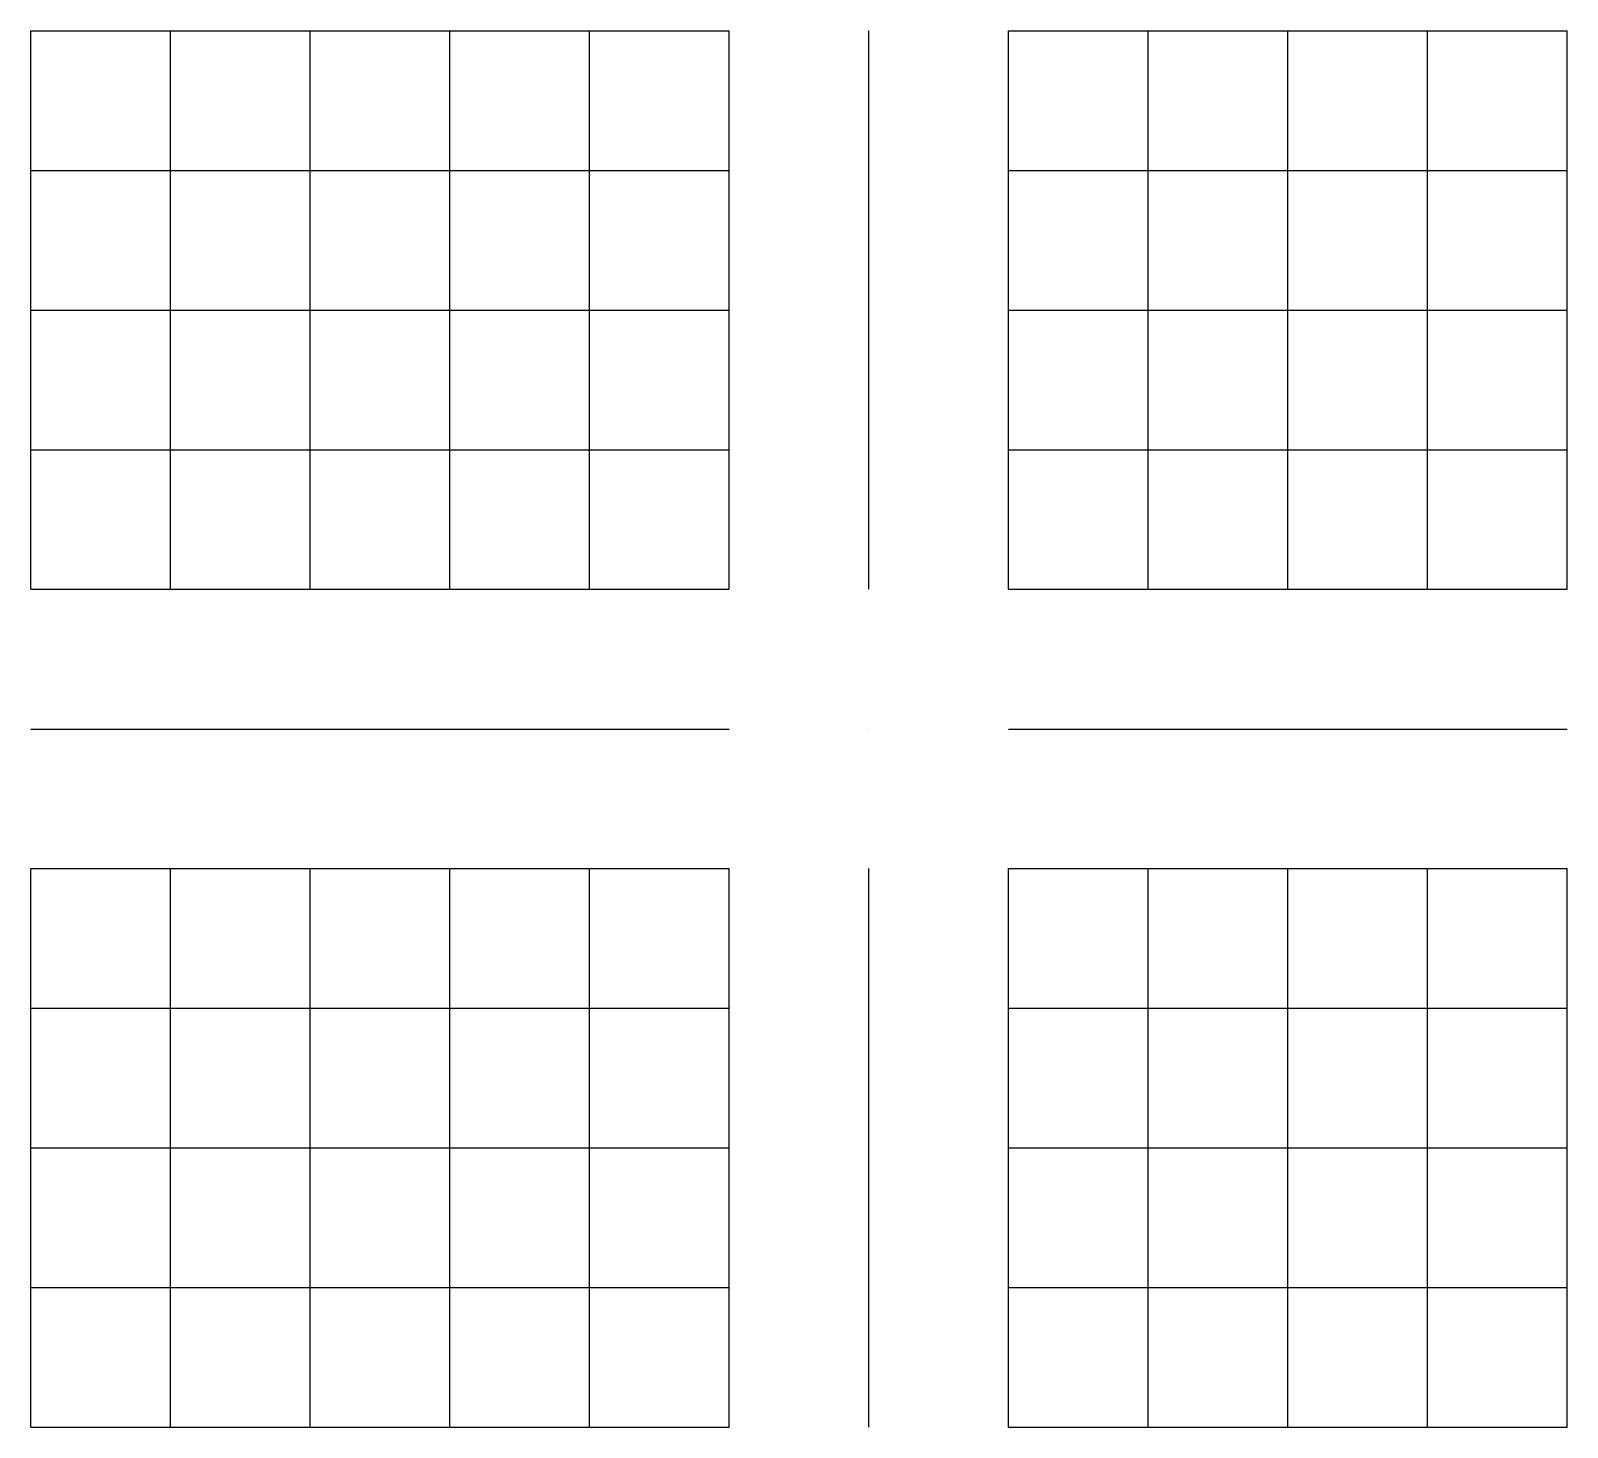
# Model space of a CAD drawing. Header units: millimetres. Extents: x 6 to 745025, y -1528 to 119936.
# Drawn here: x 183.4021 to 183.8678, y 109.5728 to 109.9961 of the extents above; entities that cross this region are included whole.
import ezdxf

# ---------------------------------------------------------------- set-up
doc = ezdxf.new("R2010")
doc.units = ezdxf.units.MM
doc.header["$MEASUREMENT"] = 0
doc.layers.get('0').update_dxf_attribs({"linetype": 'CONTINUOUS'})

msp = doc.modelspace()

# ---------------------------------------------------------------- linework, layer by layer
at = {"color": 0, "linetype": 'Continuous', "lineweight": 25, "true_color": 0x000005}
for p, q in [((183.65611, 109.99611), (183.65611, 109.99611)), ((183.65611, 109.99611), (183.65611, 109.99611)), ((183.65611, 109.99611), (183.65611, 109.99611)), ((183.65611, 109.99611), (183.65611, 109.99611)), ((183.65611, 109.99611), (183.65611, 109.99611)), ((183.65611, 109.99611), (183.65611, 109.99611)), ((183.65611, 109.99611), (183.65611, 109.99611)), ((183.65611, 109.95378), (183.65611, 109.95378)), ((183.65611, 109.95378), (183.65611, 109.95378)), ((183.65611, 109.95378), (183.65611, 109.95378)), ((183.65611, 109.95378), (183.65611, 109.95378)), ((183.65611, 109.95378), (183.65611, 109.95378)), ((183.65611, 109.95378), (183.65611, 109.95378)), ((183.65611, 109.95378), (183.65611, 109.95378)), ((183.65611, 109.91144), (183.65611, 109.91144)), ((183.65611, 109.91144), (183.65611, 109.91144)), ((183.65611, 109.91144), (183.65611, 109.91144)), ((183.65611, 109.91144), (183.65611, 109.91144)), ((183.65611, 109.91144), (183.65611, 109.91144)), ((183.65611, 109.91144), (183.65611, 109.91144)), ((183.65611, 109.91144), (183.65611, 109.91144)), ((183.65611, 109.86911), (183.65611, 109.86911)), ((183.65611, 109.86911), (183.65611, 109.86911)), ((183.65611, 109.86911), (183.65611, 109.86911)), ((183.65611, 109.86911), (183.65611, 109.86911)), ((183.65611, 109.86911), (183.65611, 109.86911)), ((183.65611, 109.86911), (183.65611, 109.86911)), ((183.65611, 109.86911), (183.65611, 109.86911)), ((183.65611, 109.82678), (183.65611, 109.82678)), ((183.65611, 109.82678), (183.65611, 109.82678)), ((183.65611, 109.82678), (183.65611, 109.82678)), ((183.65611, 109.82678), (183.65611, 109.82678)), ((183.65611, 109.82678), (183.65611, 109.82678)), ((183.65611, 109.82678), (183.65611, 109.82678)), ((183.65611, 109.82678), (183.65611, 109.82678)), ((183.65611, 109.82678), (183.65611, 109.82678)), ((183.40211, 109.78444), (183.40211, 109.78444)), ((183.40211, 109.78444), (183.40211, 109.78444)), ((183.40211, 109.78444), (183.40211, 109.78444)), ((183.40211, 109.78444), (183.40211, 109.78444)), ((183.40211, 109.78444), (183.40211, 109.78444)), ((183.40211, 109.78444), (183.40211, 109.78444)), ((183.40211, 109.78444), (183.40211, 109.78444)), ((183.40211, 109.78444), (183.40211, 109.78444)), ((183.44444, 109.78444), (183.44444, 109.78444)), ((183.44444, 109.78444), (183.44444, 109.78444)), ((183.44444, 109.78444), (183.44444, 109.78444)), ((183.44444, 109.78444), (183.44444, 109.78444)), ((183.44444, 109.78444), (183.44444, 109.78444)), ((183.44444, 109.78444), (183.44444, 109.78444)), ((183.44444, 109.78444), (183.44444, 109.78444)), ((183.48677, 109.78444), (183.48677, 109.78444)), ((183.48677, 109.78444), (183.48677, 109.78444)), ((183.48677, 109.78444), (183.48677, 109.78444)), ((183.48677, 109.78444), (183.48677, 109.78444)), ((183.48677, 109.78444), (183.48677, 109.78444)), ((183.48677, 109.78444), (183.48677, 109.78444)), ((183.48677, 109.78444), (183.48677, 109.78444)), ((183.52911, 109.78444), (183.52911, 109.78444)), ((183.52911, 109.78444), (183.52911, 109.78444)), ((183.52911, 109.78444), (183.52911, 109.78444)), ((183.52911, 109.78444), (183.52911, 109.78444)), ((183.52911, 109.78444), (183.52911, 109.78444)), ((183.52911, 109.78444), (183.52911, 109.78444)), ((183.52911, 109.78444), (183.52911, 109.78444)), ((183.57144, 109.78444), (183.57144, 109.78444)), ((183.57144, 109.78444), (183.57144, 109.78444)), ((183.57144, 109.78444), (183.57144, 109.78444)), ((183.57144, 109.78444), (183.57144, 109.78444)), ((183.57144, 109.78444), (183.57144, 109.78444)), ((183.57144, 109.78444), (183.57144, 109.78444)), ((183.57144, 109.78444), (183.57144, 109.78444)), ((183.61377, 109.78444), (183.61377, 109.78444)), ((183.61377, 109.78444), (183.61377, 109.78444)), ((183.61377, 109.78444), (183.61377, 109.78444)), ((183.61377, 109.78444), (183.61377, 109.78444)), ((183.61377, 109.78444), (183.61377, 109.78444)), ((183.61377, 109.78444), (183.61377, 109.78444)), ((183.61377, 109.78444), (183.61377, 109.78444)), ((183.65611, 109.78444), (183.65611, 109.78444)), ((183.65611, 109.78444), (183.65611, 109.78444)), ((183.65611, 109.78444), (183.65611, 109.78444)), ((183.65611, 109.78444), (183.65611, 109.78444)), ((183.65611, 109.78444), (183.65611, 109.78444)), ((183.65611, 109.78444), (183.65611, 109.78444)), ((183.65611, 109.78444), (183.65611, 109.78444)), ((183.65611, 109.78444), (183.65611, 109.78444)), ((183.65611, 109.78444), (183.65611, 109.78444)), ((183.65611, 109.78444), (183.65611, 109.78444)), ((183.65611, 109.78444), (183.65611, 109.78444)), ((183.65611, 109.78444), (183.65611, 109.78444)), ((183.65611, 109.78444), (183.65611, 109.78444)), ((183.65611, 109.78444), (183.65611, 109.78444)), ((183.69844, 109.78444), (183.69844, 109.78444)), ((183.69844, 109.78444), (183.69844, 109.78444)), ((183.69844, 109.78444), (183.69844, 109.78444)), ((183.69844, 109.78444), (183.69844, 109.78444)), ((183.69844, 109.78444), (183.69844, 109.78444)), ((183.69844, 109.78444), (183.69844, 109.78444)), ((183.69844, 109.78444), (183.69844, 109.78444)), ((183.69844, 109.78444), (183.69844, 109.78444)), ((183.74077, 109.78444), (183.74077, 109.78444)), ((183.74077, 109.78444), (183.74077, 109.78444)), ((183.74077, 109.78444), (183.74077, 109.78444)), ((183.74077, 109.78444), (183.74077, 109.78444)), ((183.74077, 109.78444), (183.74077, 109.78444)), ((183.74077, 109.78444), (183.74077, 109.78444)), ((183.74077, 109.78444), (183.74077, 109.78444)), ((183.78311, 109.78444), (183.78311, 109.78444)), ((183.78311, 109.78444), (183.78311, 109.78444)), ((183.78311, 109.78444), (183.78311, 109.78444)), ((183.78311, 109.78444), (183.78311, 109.78444)), ((183.78311, 109.78444), (183.78311, 109.78444)), ((183.78311, 109.78444), (183.78311, 109.78444)), ((183.78311, 109.78444), (183.78311, 109.78444)), ((183.82544, 109.78444), (183.82544, 109.78444)), ((183.82544, 109.78444), (183.82544, 109.78444)), ((183.82544, 109.78444), (183.82544, 109.78444)), ((183.82544, 109.78444), (183.82544, 109.78444)), ((183.82544, 109.78444), (183.82544, 109.78444)), ((183.82544, 109.78444), (183.82544, 109.78444)), ((183.82544, 109.78444), (183.82544, 109.78444)), ((183.86777, 109.78444), (183.86777, 109.78444)), ((183.86777, 109.78444), (183.86777, 109.78444)), ((183.86777, 109.78444), (183.86777, 109.78444)), ((183.86777, 109.78444), (183.86777, 109.78444)), ((183.86777, 109.78444), (183.86777, 109.78444)), ((183.86777, 109.78444), (183.86777, 109.78444)), ((183.86777, 109.78444), (183.86777, 109.78444)), ((183.65611, 109.74211), (183.65611, 109.74211)), ((183.65611, 109.74211), (183.65611, 109.74211)), ((183.65611, 109.74211), (183.65611, 109.74211)), ((183.65611, 109.74211), (183.65611, 109.74211)), ((183.65611, 109.74211), (183.65611, 109.74211)), ((183.65611, 109.74211), (183.65611, 109.74211)), ((183.65611, 109.74211), (183.65611, 109.74211)), ((183.65611, 109.69978), (183.65611, 109.69978)), ((183.65611, 109.69978), (183.65611, 109.69978)), ((183.65611, 109.69978), (183.65611, 109.69978)), ((183.65611, 109.69978), (183.65611, 109.69978)), ((183.65611, 109.69978), (183.65611, 109.69978)), ((183.65611, 109.69978), (183.65611, 109.69978)), ((183.65611, 109.69978), (183.65611, 109.69978)), ((183.65611, 109.65744), (183.65611, 109.65744)), ((183.65611, 109.65744), (183.65611, 109.65744)), ((183.65611, 109.65744), (183.65611, 109.65744)), ((183.65611, 109.65744), (183.65611, 109.65744)), ((183.65611, 109.65744), (183.65611, 109.65744)), ((183.65611, 109.65744), (183.65611, 109.65744)), ((183.65611, 109.65744), (183.65611, 109.65744)), ((183.65611, 109.61511), (183.65611, 109.61511)), ((183.65611, 109.61511), (183.65611, 109.61511)), ((183.65611, 109.61511), (183.65611, 109.61511)), ((183.65611, 109.61511), (183.65611, 109.61511)), ((183.65611, 109.61511), (183.65611, 109.61511)), ((183.65611, 109.61511), (183.65611, 109.61511)), ((183.65611, 109.61511), (183.65611, 109.61511)), ((183.65611, 109.57278), (183.65611, 109.57278)), ((183.65611, 109.57278), (183.65611, 109.57278)), ((183.65611, 109.57278), (183.65611, 109.57278)), ((183.65611, 109.57278), (183.65611, 109.57278)), ((183.65611, 109.57278), (183.65611, 109.57278)), ((183.65611, 109.57278), (183.65611, 109.57278)), ((183.65611, 109.57278), (183.65611, 109.57278)), ((183.65611, 109.57278), (183.65611, 109.57278))]:
    msp.add_line(p, q, dxfattribs=at)
for points in [[(183.40211, 109.99611), (183.44444, 109.99611), (183.48677, 109.99611), (183.52911, 109.99611), (183.57144, 109.99611), (183.61377, 109.99611)], [(183.40211, 109.99611), (183.44444, 109.99611), (183.48677, 109.99611), (183.52911, 109.99611), (183.57144, 109.99611), (183.61377, 109.99611)], [(183.40211, 109.99611), (183.44444, 109.99611), (183.48677, 109.99611), (183.52911, 109.99611), (183.57144, 109.99611), (183.61377, 109.99611)], [(183.40211, 109.99611), (183.44444, 109.99611), (183.48677, 109.99611), (183.52911, 109.99611), (183.57144, 109.99611), (183.61377, 109.99611)], [(183.40211, 109.99611), (183.44444, 109.99611), (183.48677, 109.99611), (183.52911, 109.99611), (183.57144, 109.99611), (183.61377, 109.99611)], [(183.40211, 109.99611), (183.44444, 109.99611), (183.48677, 109.99611), (183.52911, 109.99611), (183.57144, 109.99611), (183.61377, 109.99611)], [(183.40211, 109.99611), (183.44444, 109.99611), (183.48677, 109.99611), (183.52911, 109.99611), (183.57144, 109.99611), (183.61377, 109.99611)], [(183.40211, 109.82678), (183.40211, 109.86911), (183.40211, 109.91144), (183.40211, 109.95378), (183.40211, 109.99611)], [(183.40211, 109.82678), (183.40211, 109.86911), (183.40211, 109.91144), (183.40211, 109.95378), (183.40211, 109.99611)], [(183.40211, 109.82678), (183.40211, 109.86911), (183.40211, 109.91144), (183.40211, 109.95378), (183.40211, 109.99611)], [(183.40211, 109.82678), (183.40211, 109.86911), (183.40211, 109.91144), (183.40211, 109.95378), (183.40211, 109.99611)], [(183.40211, 109.82678), (183.40211, 109.86911), (183.40211, 109.91144), (183.40211, 109.95378), (183.40211, 109.99611)], [(183.40211, 109.82678), (183.40211, 109.86911), (183.40211, 109.91144), (183.40211, 109.95378), (183.40211, 109.99611)], [(183.40211, 109.82678), (183.40211, 109.86911), (183.40211, 109.91144), (183.40211, 109.95378), (183.40211, 109.99611)], [(183.40211, 109.82678), (183.40211, 109.86911), (183.40211, 109.91144), (183.40211, 109.95378), (183.40211, 109.99611)], [(183.44444, 109.82678), (183.44444, 109.86911), (183.44444, 109.91144), (183.44444, 109.95378), (183.44444, 109.99611)], [(183.44444, 109.82678), (183.44444, 109.86911), (183.44444, 109.91144), (183.44444, 109.95378), (183.44444, 109.99611)], [(183.44444, 109.82678), (183.44444, 109.86911), (183.44444, 109.91144), (183.44444, 109.95378), (183.44444, 109.99611)], [(183.44444, 109.82678), (183.44444, 109.86911), (183.44444, 109.91144), (183.44444, 109.95378), (183.44444, 109.99611)], [(183.44444, 109.82678), (183.44444, 109.86911), (183.44444, 109.91144), (183.44444, 109.95378), (183.44444, 109.99611)], [(183.44444, 109.82678), (183.44444, 109.86911), (183.44444, 109.91144), (183.44444, 109.95378), (183.44444, 109.99611)], [(183.44444, 109.82678), (183.44444, 109.86911), (183.44444, 109.91144), (183.44444, 109.95378), (183.44444, 109.99611)], [(183.48677, 109.82678), (183.48677, 109.86911), (183.48677, 109.91144), (183.48677, 109.95378), (183.48677, 109.99611)], [(183.48677, 109.82678), (183.48677, 109.86911), (183.48677, 109.91144), (183.48677, 109.95378), (183.48677, 109.99611)], [(183.48677, 109.82678), (183.48677, 109.86911), (183.48677, 109.91144), (183.48677, 109.95378), (183.48677, 109.99611)], [(183.48677, 109.82678), (183.48677, 109.86911), (183.48677, 109.91144), (183.48677, 109.95378), (183.48677, 109.99611)], [(183.48677, 109.82678), (183.48677, 109.86911), (183.48677, 109.91144), (183.48677, 109.95378), (183.48677, 109.99611)], [(183.48677, 109.82678), (183.48677, 109.86911), (183.48677, 109.91144), (183.48677, 109.95378), (183.48677, 109.99611)], [(183.48677, 109.82678), (183.48677, 109.86911), (183.48677, 109.91144), (183.48677, 109.95378), (183.48677, 109.99611)], [(183.52911, 109.82678), (183.52911, 109.86911), (183.52911, 109.91144), (183.52911, 109.95378), (183.52911, 109.99611)], [(183.52911, 109.82678), (183.52911, 109.86911), (183.52911, 109.91144), (183.52911, 109.95378), (183.52911, 109.99611)], [(183.52911, 109.82678), (183.52911, 109.86911), (183.52911, 109.91144), (183.52911, 109.95378), (183.52911, 109.99611)], [(183.52911, 109.82678), (183.52911, 109.86911), (183.52911, 109.91144), (183.52911, 109.95378), (183.52911, 109.99611)], [(183.52911, 109.82678), (183.52911, 109.86911), (183.52911, 109.91144), (183.52911, 109.95378), (183.52911, 109.99611)], [(183.52911, 109.82678), (183.52911, 109.86911), (183.52911, 109.91144), (183.52911, 109.95378), (183.52911, 109.99611)], [(183.52911, 109.82678), (183.52911, 109.86911), (183.52911, 109.91144), (183.52911, 109.95378), (183.52911, 109.99611)], [(183.57144, 109.82678), (183.57144, 109.86911), (183.57144, 109.91144), (183.57144, 109.95378), (183.57144, 109.99611)], [(183.57144, 109.82678), (183.57144, 109.86911), (183.57144, 109.91144), (183.57144, 109.95378), (183.57144, 109.99611)], [(183.57144, 109.82678), (183.57144, 109.86911), (183.57144, 109.91144), (183.57144, 109.95378), (183.57144, 109.99611)], [(183.57144, 109.82678), (183.57144, 109.86911), (183.57144, 109.91144), (183.57144, 109.95378), (183.57144, 109.99611)], [(183.57144, 109.82678), (183.57144, 109.86911), (183.57144, 109.91144), (183.57144, 109.95378), (183.57144, 109.99611)], [(183.57144, 109.82678), (183.57144, 109.86911), (183.57144, 109.91144), (183.57144, 109.95378), (183.57144, 109.99611)], [(183.57144, 109.82678), (183.57144, 109.86911), (183.57144, 109.91144), (183.57144, 109.95378), (183.57144, 109.99611)], [(183.61377, 109.82678), (183.61377, 109.86911), (183.61377, 109.91144), (183.61377, 109.95378), (183.61377, 109.99611)], [(183.61377, 109.82678), (183.61377, 109.86911), (183.61377, 109.91144), (183.61377, 109.95378), (183.61377, 109.99611)], [(183.61377, 109.82678), (183.61377, 109.86911), (183.61377, 109.91144), (183.61377, 109.95378), (183.61377, 109.99611)], [(183.61377, 109.82678), (183.61377, 109.86911), (183.61377, 109.91144), (183.61377, 109.95378), (183.61377, 109.99611)], [(183.61377, 109.82678), (183.61377, 109.86911), (183.61377, 109.91144), (183.61377, 109.95378), (183.61377, 109.99611)], [(183.61377, 109.82678), (183.61377, 109.86911), (183.61377, 109.91144), (183.61377, 109.95378), (183.61377, 109.99611)], [(183.61377, 109.82678), (183.61377, 109.86911), (183.61377, 109.91144), (183.61377, 109.95378), (183.61377, 109.99611)], [(183.65611, 109.82678), (183.65611, 109.86911), (183.65611, 109.91144), (183.65611, 109.95378), (183.65611, 109.99611)], [(183.65611, 109.82678), (183.65611, 109.86911), (183.65611, 109.91144), (183.65611, 109.95378), (183.65611, 109.99611)], [(183.65611, 109.82678), (183.65611, 109.86911), (183.65611, 109.91144), (183.65611, 109.95378), (183.65611, 109.99611)], [(183.65611, 109.82678), (183.65611, 109.86911), (183.65611, 109.91144), (183.65611, 109.95378), (183.65611, 109.99611)], [(183.65611, 109.82678), (183.65611, 109.86911), (183.65611, 109.91144), (183.65611, 109.95378), (183.65611, 109.99611)], [(183.65611, 109.82678), (183.65611, 109.86911), (183.65611, 109.91144), (183.65611, 109.95378), (183.65611, 109.99611)], [(183.65611, 109.82678), (183.65611, 109.86911), (183.65611, 109.91144), (183.65611, 109.95378), (183.65611, 109.99611)], [(183.69844, 109.99611), (183.74077, 109.99611), (183.78311, 109.99611), (183.82544, 109.99611), (183.86777, 109.99611)], [(183.69844, 109.99611), (183.74077, 109.99611), (183.78311, 109.99611), (183.82544, 109.99611), (183.86777, 109.99611)], [(183.69844, 109.99611), (183.74077, 109.99611), (183.78311, 109.99611), (183.82544, 109.99611), (183.86777, 109.99611)], [(183.69844, 109.99611), (183.74077, 109.99611), (183.78311, 109.99611), (183.82544, 109.99611), (183.86777, 109.99611)], [(183.69844, 109.99611), (183.74077, 109.99611), (183.78311, 109.99611), (183.82544, 109.99611), (183.86777, 109.99611)], [(183.69844, 109.99611), (183.74077, 109.99611), (183.78311, 109.99611), (183.82544, 109.99611), (183.86777, 109.99611)], [(183.69844, 109.99611), (183.74077, 109.99611), (183.78311, 109.99611), (183.82544, 109.99611), (183.86777, 109.99611)], [(183.69844, 109.82678), (183.69844, 109.86911), (183.69844, 109.91144), (183.69844, 109.95378), (183.69844, 109.99611)], [(183.69844, 109.82678), (183.69844, 109.86911), (183.69844, 109.91144), (183.69844, 109.95378), (183.69844, 109.99611)], [(183.69844, 109.82678), (183.69844, 109.86911), (183.69844, 109.91144), (183.69844, 109.95378), (183.69844, 109.99611)], [(183.69844, 109.82678), (183.69844, 109.86911), (183.69844, 109.91144), (183.69844, 109.95378), (183.69844, 109.99611)], [(183.69844, 109.82678), (183.69844, 109.86911), (183.69844, 109.91144), (183.69844, 109.95378), (183.69844, 109.99611)], [(183.69844, 109.82678), (183.69844, 109.86911), (183.69844, 109.91144), (183.69844, 109.95378), (183.69844, 109.99611)], [(183.69844, 109.82678), (183.69844, 109.86911), (183.69844, 109.91144), (183.69844, 109.95378), (183.69844, 109.99611)], [(183.69844, 109.82678), (183.69844, 109.86911), (183.69844, 109.91144), (183.69844, 109.95378), (183.69844, 109.99611)], [(183.74077, 109.82678), (183.74077, 109.86911), (183.74077, 109.91144), (183.74077, 109.95378), (183.74077, 109.99611)], [(183.74077, 109.82678), (183.74077, 109.86911), (183.74077, 109.91144), (183.74077, 109.95378), (183.74077, 109.99611)], [(183.74077, 109.82678), (183.74077, 109.86911), (183.74077, 109.91144), (183.74077, 109.95378), (183.74077, 109.99611)], [(183.74077, 109.82678), (183.74077, 109.86911), (183.74077, 109.91144), (183.74077, 109.95378), (183.74077, 109.99611)], [(183.74077, 109.82678), (183.74077, 109.86911), (183.74077, 109.91144), (183.74077, 109.95378), (183.74077, 109.99611)], [(183.74077, 109.82678), (183.74077, 109.86911), (183.74077, 109.91144), (183.74077, 109.95378), (183.74077, 109.99611)], [(183.74077, 109.82678), (183.74077, 109.86911), (183.74077, 109.91144), (183.74077, 109.95378), (183.74077, 109.99611)], [(183.78311, 109.82678), (183.78311, 109.86911), (183.78311, 109.91144), (183.78311, 109.95378), (183.78311, 109.99611)], [(183.78311, 109.82678), (183.78311, 109.86911), (183.78311, 109.91144), (183.78311, 109.95378), (183.78311, 109.99611)], [(183.78311, 109.82678), (183.78311, 109.86911), (183.78311, 109.91144), (183.78311, 109.95378), (183.78311, 109.99611)], [(183.78311, 109.82678), (183.78311, 109.86911), (183.78311, 109.91144), (183.78311, 109.95378), (183.78311, 109.99611)], [(183.78311, 109.82678), (183.78311, 109.86911), (183.78311, 109.91144), (183.78311, 109.95378), (183.78311, 109.99611)], [(183.78311, 109.82678), (183.78311, 109.86911), (183.78311, 109.91144), (183.78311, 109.95378), (183.78311, 109.99611)], [(183.78311, 109.82678), (183.78311, 109.86911), (183.78311, 109.91144), (183.78311, 109.95378), (183.78311, 109.99611)], [(183.82544, 109.82678), (183.82544, 109.86911), (183.82544, 109.91144), (183.82544, 109.95378), (183.82544, 109.99611)], [(183.82544, 109.82678), (183.82544, 109.86911), (183.82544, 109.91144), (183.82544, 109.95378), (183.82544, 109.99611)], [(183.82544, 109.82678), (183.82544, 109.86911), (183.82544, 109.91144), (183.82544, 109.95378), (183.82544, 109.99611)], [(183.82544, 109.82678), (183.82544, 109.86911), (183.82544, 109.91144), (183.82544, 109.95378), (183.82544, 109.99611)], [(183.82544, 109.82678), (183.82544, 109.86911), (183.82544, 109.91144), (183.82544, 109.95378), (183.82544, 109.99611)], [(183.82544, 109.82678), (183.82544, 109.86911), (183.82544, 109.91144), (183.82544, 109.95378), (183.82544, 109.99611)], [(183.82544, 109.82678), (183.82544, 109.86911), (183.82544, 109.91144), (183.82544, 109.95378), (183.82544, 109.99611)], [(183.86777, 109.82678), (183.86777, 109.86911), (183.86777, 109.91144), (183.86777, 109.95378), (183.86777, 109.99611)], [(183.86777, 109.82678), (183.86777, 109.86911), (183.86777, 109.91144), (183.86777, 109.95378), (183.86777, 109.99611)], [(183.86777, 109.82678), (183.86777, 109.86911), (183.86777, 109.91144), (183.86777, 109.95378), (183.86777, 109.99611)], [(183.86777, 109.82678), (183.86777, 109.86911), (183.86777, 109.91144), (183.86777, 109.95378), (183.86777, 109.99611)], [(183.86777, 109.82678), (183.86777, 109.86911), (183.86777, 109.91144), (183.86777, 109.95378), (183.86777, 109.99611)], [(183.86777, 109.82678), (183.86777, 109.86911), (183.86777, 109.91144), (183.86777, 109.95378), (183.86777, 109.99611)], [(183.86777, 109.82678), (183.86777, 109.86911), (183.86777, 109.91144), (183.86777, 109.95378), (183.86777, 109.99611)], [(183.40211, 109.95378), (183.44444, 109.95378), (183.48677, 109.95378), (183.52911, 109.95378), (183.57144, 109.95378), (183.61377, 109.95378)], [(183.40211, 109.95378), (183.44444, 109.95378), (183.48677, 109.95378), (183.52911, 109.95378), (183.57144, 109.95378), (183.61377, 109.95378)], [(183.40211, 109.95378), (183.44444, 109.95378), (183.48677, 109.95378), (183.52911, 109.95378), (183.57144, 109.95378), (183.61377, 109.95378)], [(183.40211, 109.95378), (183.44444, 109.95378), (183.48677, 109.95378), (183.52911, 109.95378), (183.57144, 109.95378), (183.61377, 109.95378)], [(183.40211, 109.95378), (183.44444, 109.95378), (183.48677, 109.95378), (183.52911, 109.95378), (183.57144, 109.95378), (183.61377, 109.95378)], [(183.40211, 109.95378), (183.44444, 109.95378), (183.48677, 109.95378), (183.52911, 109.95378), (183.57144, 109.95378), (183.61377, 109.95378)], [(183.40211, 109.95378), (183.44444, 109.95378), (183.48677, 109.95378), (183.52911, 109.95378), (183.57144, 109.95378), (183.61377, 109.95378)], [(183.69844, 109.95378), (183.74077, 109.95378), (183.78311, 109.95378), (183.82544, 109.95378), (183.86777, 109.95378)], [(183.69844, 109.95378), (183.74077, 109.95378), (183.78311, 109.95378), (183.82544, 109.95378), (183.86777, 109.95378)], [(183.69844, 109.95378), (183.74077, 109.95378), (183.78311, 109.95378), (183.82544, 109.95378), (183.86777, 109.95378)], [(183.69844, 109.95378), (183.74077, 109.95378), (183.78311, 109.95378), (183.82544, 109.95378), (183.86777, 109.95378)], [(183.69844, 109.95378), (183.74077, 109.95378), (183.78311, 109.95378), (183.82544, 109.95378), (183.86777, 109.95378)], [(183.69844, 109.95378), (183.74077, 109.95378), (183.78311, 109.95378), (183.82544, 109.95378), (183.86777, 109.95378)], [(183.69844, 109.95378), (183.74077, 109.95378), (183.78311, 109.95378), (183.82544, 109.95378), (183.86777, 109.95378)], [(183.40211, 109.91144), (183.44444, 109.91144), (183.48677, 109.91144), (183.52911, 109.91144), (183.57144, 109.91144), (183.61377, 109.91144)], [(183.40211, 109.91144), (183.44444, 109.91144), (183.48677, 109.91144), (183.52911, 109.91144), (183.57144, 109.91144), (183.61377, 109.91144)], [(183.40211, 109.91144), (183.44444, 109.91144), (183.48677, 109.91144), (183.52911, 109.91144), (183.57144, 109.91144), (183.61377, 109.91144)], [(183.40211, 109.91144), (183.44444, 109.91144), (183.48677, 109.91144), (183.52911, 109.91144), (183.57144, 109.91144), (183.61377, 109.91144)], [(183.40211, 109.91144), (183.44444, 109.91144), (183.48677, 109.91144), (183.52911, 109.91144), (183.57144, 109.91144), (183.61377, 109.91144)], [(183.40211, 109.91144), (183.44444, 109.91144), (183.48677, 109.91144), (183.52911, 109.91144), (183.57144, 109.91144), (183.61377, 109.91144)], [(183.40211, 109.91144), (183.44444, 109.91144), (183.48677, 109.91144), (183.52911, 109.91144), (183.57144, 109.91144), (183.61377, 109.91144)], [(183.69844, 109.91144), (183.74077, 109.91144), (183.78311, 109.91144), (183.82544, 109.91144), (183.86777, 109.91144)], [(183.69844, 109.91144), (183.74077, 109.91144), (183.78311, 109.91144), (183.82544, 109.91144), (183.86777, 109.91144)], [(183.69844, 109.91144), (183.74077, 109.91144), (183.78311, 109.91144), (183.82544, 109.91144), (183.86777, 109.91144)], [(183.69844, 109.91144), (183.74077, 109.91144), (183.78311, 109.91144), (183.82544, 109.91144), (183.86777, 109.91144)], [(183.69844, 109.91144), (183.74077, 109.91144), (183.78311, 109.91144), (183.82544, 109.91144), (183.86777, 109.91144)], [(183.69844, 109.91144), (183.74077, 109.91144), (183.78311, 109.91144), (183.82544, 109.91144), (183.86777, 109.91144)], [(183.69844, 109.91144), (183.74077, 109.91144), (183.78311, 109.91144), (183.82544, 109.91144), (183.86777, 109.91144)], [(183.40211, 109.86911), (183.44444, 109.86911), (183.48677, 109.86911), (183.52911, 109.86911), (183.57144, 109.86911), (183.61377, 109.86911)], [(183.40211, 109.86911), (183.44444, 109.86911), (183.48677, 109.86911), (183.52911, 109.86911), (183.57144, 109.86911), (183.61377, 109.86911)], [(183.40211, 109.86911), (183.44444, 109.86911), (183.48677, 109.86911), (183.52911, 109.86911), (183.57144, 109.86911), (183.61377, 109.86911)], [(183.40211, 109.86911), (183.44444, 109.86911), (183.48677, 109.86911), (183.52911, 109.86911), (183.57144, 109.86911), (183.61377, 109.86911)], [(183.40211, 109.86911), (183.44444, 109.86911), (183.48677, 109.86911), (183.52911, 109.86911), (183.57144, 109.86911), (183.61377, 109.86911)], [(183.40211, 109.86911), (183.44444, 109.86911), (183.48677, 109.86911), (183.52911, 109.86911), (183.57144, 109.86911), (183.61377, 109.86911)], [(183.40211, 109.86911), (183.44444, 109.86911), (183.48677, 109.86911), (183.52911, 109.86911), (183.57144, 109.86911), (183.61377, 109.86911)], [(183.69844, 109.86911), (183.74077, 109.86911), (183.78311, 109.86911), (183.82544, 109.86911), (183.86777, 109.86911)], [(183.69844, 109.86911), (183.74077, 109.86911), (183.78311, 109.86911), (183.82544, 109.86911), (183.86777, 109.86911)], [(183.69844, 109.86911), (183.74077, 109.86911), (183.78311, 109.86911), (183.82544, 109.86911), (183.86777, 109.86911)], [(183.69844, 109.86911), (183.74077, 109.86911), (183.78311, 109.86911), (183.82544, 109.86911), (183.86777, 109.86911)], [(183.69844, 109.86911), (183.74077, 109.86911), (183.78311, 109.86911), (183.82544, 109.86911), (183.86777, 109.86911)], [(183.69844, 109.86911), (183.74077, 109.86911), (183.78311, 109.86911), (183.82544, 109.86911), (183.86777, 109.86911)], [(183.69844, 109.86911), (183.74077, 109.86911), (183.78311, 109.86911), (183.82544, 109.86911), (183.86777, 109.86911)], [(183.40211, 109.82678), (183.44444, 109.82678), (183.48677, 109.82678), (183.52911, 109.82678), (183.57144, 109.82678), (183.61377, 109.82678)], [(183.40211, 109.82678), (183.44444, 109.82678), (183.48677, 109.82678), (183.52911, 109.82678), (183.57144, 109.82678), (183.61377, 109.82678)], [(183.40211, 109.82678), (183.44444, 109.82678), (183.48677, 109.82678), (183.52911, 109.82678), (183.57144, 109.82678), (183.61377, 109.82678)], [(183.40211, 109.82678), (183.44444, 109.82678), (183.48677, 109.82678), (183.52911, 109.82678), (183.57144, 109.82678), (183.61377, 109.82678)], [(183.40211, 109.82678), (183.44444, 109.82678), (183.48677, 109.82678), (183.52911, 109.82678), (183.57144, 109.82678), (183.61377, 109.82678)], [(183.40211, 109.82678), (183.44444, 109.82678), (183.48677, 109.82678), (183.52911, 109.82678), (183.57144, 109.82678), (183.61377, 109.82678)], [(183.40211, 109.82678), (183.44444, 109.82678), (183.48677, 109.82678), (183.52911, 109.82678), (183.57144, 109.82678), (183.61377, 109.82678)], [(183.40211, 109.82678), (183.44444, 109.82678), (183.48677, 109.82678), (183.52911, 109.82678), (183.57144, 109.82678), (183.61377, 109.82678)], [(183.69844, 109.82678), (183.74077, 109.82678), (183.78311, 109.82678), (183.82544, 109.82678), (183.86777, 109.82678)], [(183.69844, 109.82678), (183.74077, 109.82678), (183.78311, 109.82678), (183.82544, 109.82678), (183.86777, 109.82678)], [(183.69844, 109.82678), (183.74077, 109.82678), (183.78311, 109.82678), (183.82544, 109.82678), (183.86777, 109.82678)], [(183.69844, 109.82678), (183.74077, 109.82678), (183.78311, 109.82678), (183.82544, 109.82678), (183.86777, 109.82678)], [(183.69844, 109.82678), (183.74077, 109.82678), (183.78311, 109.82678), (183.82544, 109.82678), (183.86777, 109.82678)], [(183.69844, 109.82678), (183.74077, 109.82678), (183.78311, 109.82678), (183.82544, 109.82678), (183.86777, 109.82678)], [(183.69844, 109.82678), (183.74077, 109.82678), (183.78311, 109.82678), (183.82544, 109.82678), (183.86777, 109.82678)], [(183.69844, 109.82678), (183.74077, 109.82678), (183.78311, 109.82678), (183.82544, 109.82678), (183.86777, 109.82678)], [(183.40211, 109.78444), (183.44444, 109.78444), (183.48677, 109.78444), (183.52911, 109.78444), (183.57144, 109.78444), (183.61377, 109.78444)], [(183.40211, 109.78444), (183.44444, 109.78444), (183.48677, 109.78444), (183.52911, 109.78444), (183.57144, 109.78444), (183.61377, 109.78444)], [(183.40211, 109.78444), (183.44444, 109.78444), (183.48677, 109.78444), (183.52911, 109.78444), (183.57144, 109.78444), (183.61377, 109.78444)], [(183.40211, 109.78444), (183.44444, 109.78444), (183.48677, 109.78444), (183.52911, 109.78444), (183.57144, 109.78444), (183.61377, 109.78444)], [(183.40211, 109.78444), (183.44444, 109.78444), (183.48677, 109.78444), (183.52911, 109.78444), (183.57144, 109.78444), (183.61377, 109.78444)], [(183.40211, 109.78444), (183.44444, 109.78444), (183.48677, 109.78444), (183.52911, 109.78444), (183.57144, 109.78444), (183.61377, 109.78444)], [(183.40211, 109.78444), (183.44444, 109.78444), (183.48677, 109.78444), (183.52911, 109.78444), (183.57144, 109.78444), (183.61377, 109.78444)], [(183.69844, 109.78444), (183.74077, 109.78444), (183.78311, 109.78444), (183.82544, 109.78444), (183.86777, 109.78444)], [(183.69844, 109.78444), (183.74077, 109.78444), (183.78311, 109.78444), (183.82544, 109.78444), (183.86777, 109.78444)], [(183.69844, 109.78444), (183.74077, 109.78444), (183.78311, 109.78444), (183.82544, 109.78444), (183.86777, 109.78444)], [(183.69844, 109.78444), (183.74077, 109.78444), (183.78311, 109.78444), (183.82544, 109.78444), (183.86777, 109.78444)], [(183.69844, 109.78444), (183.74077, 109.78444), (183.78311, 109.78444), (183.82544, 109.78444), (183.86777, 109.78444)], [(183.69844, 109.78444), (183.74077, 109.78444), (183.78311, 109.78444), (183.82544, 109.78444), (183.86777, 109.78444)], [(183.69844, 109.78444), (183.74077, 109.78444), (183.78311, 109.78444), (183.82544, 109.78444), (183.86777, 109.78444)], [(183.40211, 109.74211), (183.44444, 109.74211), (183.48677, 109.74211), (183.52911, 109.74211), (183.57144, 109.74211), (183.61377, 109.74211)], [(183.40211, 109.74211), (183.44444, 109.74211), (183.48677, 109.74211), (183.52911, 109.74211), (183.57144, 109.74211), (183.61377, 109.74211)], [(183.40211, 109.74211), (183.44444, 109.74211), (183.48677, 109.74211), (183.52911, 109.74211), (183.57144, 109.74211), (183.61377, 109.74211)], [(183.40211, 109.74211), (183.44444, 109.74211), (183.48677, 109.74211), (183.52911, 109.74211), (183.57144, 109.74211), (183.61377, 109.74211)], [(183.40211, 109.74211), (183.44444, 109.74211), (183.48677, 109.74211), (183.52911, 109.74211), (183.57144, 109.74211), (183.61377, 109.74211)], [(183.40211, 109.74211), (183.44444, 109.74211), (183.48677, 109.74211), (183.52911, 109.74211), (183.57144, 109.74211), (183.61377, 109.74211)], [(183.40211, 109.74211), (183.44444, 109.74211), (183.48677, 109.74211), (183.52911, 109.74211), (183.57144, 109.74211), (183.61377, 109.74211)], [(183.40211, 109.57278), (183.40211, 109.61511), (183.40211, 109.65744), (183.40211, 109.69978), (183.40211, 109.74211)], [(183.40211, 109.57278), (183.40211, 109.61511), (183.40211, 109.65744), (183.40211, 109.69978), (183.40211, 109.74211)], [(183.40211, 109.57278), (183.40211, 109.61511), (183.40211, 109.65744), (183.40211, 109.69978), (183.40211, 109.74211)], [(183.40211, 109.57278), (183.40211, 109.61511), (183.40211, 109.65744), (183.40211, 109.69978), (183.40211, 109.74211)], [(183.40211, 109.57278), (183.40211, 109.61511), (183.40211, 109.65744), (183.40211, 109.69978), (183.40211, 109.74211)], [(183.40211, 109.57278), (183.40211, 109.61511), (183.40211, 109.65744), (183.40211, 109.69978), (183.40211, 109.74211)], [(183.40211, 109.57278), (183.40211, 109.61511), (183.40211, 109.65744), (183.40211, 109.69978), (183.40211, 109.74211)], [(183.40211, 109.57278), (183.40211, 109.61511), (183.40211, 109.65744), (183.40211, 109.69978), (183.40211, 109.74211)], [(183.44444, 109.57278), (183.44444, 109.61511), (183.44444, 109.65744), (183.44444, 109.69978), (183.44444, 109.74211)], [(183.44444, 109.57278), (183.44444, 109.61511), (183.44444, 109.65744), (183.44444, 109.69978), (183.44444, 109.74211)], [(183.44444, 109.57278), (183.44444, 109.61511), (183.44444, 109.65744), (183.44444, 109.69978), (183.44444, 109.74211)], [(183.44444, 109.57278), (183.44444, 109.61511), (183.44444, 109.65744), (183.44444, 109.69978), (183.44444, 109.74211)], [(183.44444, 109.57278), (183.44444, 109.61511), (183.44444, 109.65744), (183.44444, 109.69978), (183.44444, 109.74211)], [(183.44444, 109.57278), (183.44444, 109.61511), (183.44444, 109.65744), (183.44444, 109.69978), (183.44444, 109.74211)], [(183.44444, 109.57278), (183.44444, 109.61511), (183.44444, 109.65744), (183.44444, 109.69978), (183.44444, 109.74211)], [(183.48677, 109.57278), (183.48677, 109.61511), (183.48677, 109.65744), (183.48677, 109.69978), (183.48677, 109.74211)], [(183.48677, 109.57278), (183.48677, 109.61511), (183.48677, 109.65744), (183.48677, 109.69978), (183.48677, 109.74211)], [(183.48677, 109.57278), (183.48677, 109.61511), (183.48677, 109.65744), (183.48677, 109.69978), (183.48677, 109.74211)], [(183.48677, 109.57278), (183.48677, 109.61511), (183.48677, 109.65744), (183.48677, 109.69978), (183.48677, 109.74211)], [(183.48677, 109.57278), (183.48677, 109.61511), (183.48677, 109.65744), (183.48677, 109.69978), (183.48677, 109.74211)], [(183.48677, 109.57278), (183.48677, 109.61511), (183.48677, 109.65744), (183.48677, 109.69978), (183.48677, 109.74211)], [(183.48677, 109.57278), (183.48677, 109.61511), (183.48677, 109.65744), (183.48677, 109.69978), (183.48677, 109.74211)], [(183.52911, 109.57278), (183.52911, 109.61511), (183.52911, 109.65744), (183.52911, 109.69978), (183.52911, 109.74211)], [(183.52911, 109.57278), (183.52911, 109.61511), (183.52911, 109.65744), (183.52911, 109.69978), (183.52911, 109.74211)], [(183.52911, 109.57278), (183.52911, 109.61511), (183.52911, 109.65744), (183.52911, 109.69978), (183.52911, 109.74211)], [(183.52911, 109.57278), (183.52911, 109.61511), (183.52911, 109.65744), (183.52911, 109.69978), (183.52911, 109.74211)], [(183.52911, 109.57278), (183.52911, 109.61511), (183.52911, 109.65744), (183.52911, 109.69978), (183.52911, 109.74211)], [(183.52911, 109.57278), (183.52911, 109.61511), (183.52911, 109.65744), (183.52911, 109.69978), (183.52911, 109.74211)], [(183.52911, 109.57278), (183.52911, 109.61511), (183.52911, 109.65744), (183.52911, 109.69978), (183.52911, 109.74211)], [(183.57144, 109.57278), (183.57144, 109.61511), (183.57144, 109.65744), (183.57144, 109.69978), (183.57144, 109.74211)], [(183.57144, 109.57278), (183.57144, 109.61511), (183.57144, 109.65744), (183.57144, 109.69978), (183.57144, 109.74211)], [(183.57144, 109.57278), (183.57144, 109.61511), (183.57144, 109.65744), (183.57144, 109.69978), (183.57144, 109.74211)], [(183.57144, 109.57278), (183.57144, 109.61511), (183.57144, 109.65744), (183.57144, 109.69978), (183.57144, 109.74211)], [(183.57144, 109.57278), (183.57144, 109.61511), (183.57144, 109.65744), (183.57144, 109.69978), (183.57144, 109.74211)], [(183.57144, 109.57278), (183.57144, 109.61511), (183.57144, 109.65744), (183.57144, 109.69978), (183.57144, 109.74211)], [(183.57144, 109.57278), (183.57144, 109.61511), (183.57144, 109.65744), (183.57144, 109.69978), (183.57144, 109.74211)], [(183.61377, 109.57278), (183.61377, 109.61511), (183.61377, 109.65744), (183.61377, 109.69978), (183.61377, 109.74211)], [(183.61377, 109.57278), (183.61377, 109.61511), (183.61377, 109.65744), (183.61377, 109.69978), (183.61377, 109.74211)], [(183.61377, 109.57278), (183.61377, 109.61511), (183.61377, 109.65744), (183.61377, 109.69978), (183.61377, 109.74211)], [(183.61377, 109.57278), (183.61377, 109.61511), (183.61377, 109.65744), (183.61377, 109.69978), (183.61377, 109.74211)], [(183.61377, 109.57278), (183.61377, 109.61511), (183.61377, 109.65744), (183.61377, 109.69978), (183.61377, 109.74211)], [(183.61377, 109.57278), (183.61377, 109.61511), (183.61377, 109.65744), (183.61377, 109.69978), (183.61377, 109.74211)], [(183.61377, 109.57278), (183.61377, 109.61511), (183.61377, 109.65744), (183.61377, 109.69978), (183.61377, 109.74211)], [(183.65611, 109.57278), (183.65611, 109.61511), (183.65611, 109.65744), (183.65611, 109.69978), (183.65611, 109.74211)], [(183.65611, 109.57278), (183.65611, 109.61511), (183.65611, 109.65744), (183.65611, 109.69978), (183.65611, 109.74211)], [(183.65611, 109.57278), (183.65611, 109.61511), (183.65611, 109.65744), (183.65611, 109.69978), (183.65611, 109.74211)], [(183.65611, 109.57278), (183.65611, 109.61511), (183.65611, 109.65744), (183.65611, 109.69978), (183.65611, 109.74211)], [(183.65611, 109.57278), (183.65611, 109.61511), (183.65611, 109.65744), (183.65611, 109.69978), (183.65611, 109.74211)], [(183.65611, 109.57278), (183.65611, 109.61511), (183.65611, 109.65744), (183.65611, 109.69978), (183.65611, 109.74211)], [(183.65611, 109.57278), (183.65611, 109.61511), (183.65611, 109.65744), (183.65611, 109.69978), (183.65611, 109.74211)], [(183.69844, 109.74211), (183.74077, 109.74211), (183.78311, 109.74211), (183.82544, 109.74211), (183.86777, 109.74211)], [(183.69844, 109.74211), (183.74077, 109.74211), (183.78311, 109.74211), (183.82544, 109.74211), (183.86777, 109.74211)], [(183.69844, 109.74211), (183.74077, 109.74211), (183.78311, 109.74211), (183.82544, 109.74211), (183.86777, 109.74211)], [(183.69844, 109.74211), (183.74077, 109.74211), (183.78311, 109.74211), (183.82544, 109.74211), (183.86777, 109.74211)], [(183.69844, 109.74211), (183.74077, 109.74211), (183.78311, 109.74211), (183.82544, 109.74211), (183.86777, 109.74211)], [(183.69844, 109.74211), (183.74077, 109.74211), (183.78311, 109.74211), (183.82544, 109.74211), (183.86777, 109.74211)], [(183.69844, 109.74211), (183.74077, 109.74211), (183.78311, 109.74211), (183.82544, 109.74211), (183.86777, 109.74211)], [(183.69844, 109.57278), (183.69844, 109.61511), (183.69844, 109.65744), (183.69844, 109.69978), (183.69844, 109.74211)], [(183.69844, 109.57278), (183.69844, 109.61511), (183.69844, 109.65744), (183.69844, 109.69978), (183.69844, 109.74211)], [(183.69844, 109.57278), (183.69844, 109.61511), (183.69844, 109.65744), (183.69844, 109.69978), (183.69844, 109.74211)], [(183.69844, 109.57278), (183.69844, 109.61511), (183.69844, 109.65744), (183.69844, 109.69978), (183.69844, 109.74211)], [(183.69844, 109.57278), (183.69844, 109.61511), (183.69844, 109.65744), (183.69844, 109.69978), (183.69844, 109.74211)], [(183.69844, 109.57278), (183.69844, 109.61511), (183.69844, 109.65744), (183.69844, 109.69978), (183.69844, 109.74211)], [(183.69844, 109.57278), (183.69844, 109.61511), (183.69844, 109.65744), (183.69844, 109.69978), (183.69844, 109.74211)], [(183.69844, 109.57278), (183.69844, 109.61511), (183.69844, 109.65744), (183.69844, 109.69978), (183.69844, 109.74211)], [(183.74077, 109.57278), (183.74077, 109.61511), (183.74077, 109.65744), (183.74077, 109.69978), (183.74077, 109.74211)], [(183.74077, 109.57278), (183.74077, 109.61511), (183.74077, 109.65744), (183.74077, 109.69978), (183.74077, 109.74211)], [(183.74077, 109.57278), (183.74077, 109.61511), (183.74077, 109.65744), (183.74077, 109.69978), (183.74077, 109.74211)], [(183.74077, 109.57278), (183.74077, 109.61511), (183.74077, 109.65744), (183.74077, 109.69978), (183.74077, 109.74211)], [(183.74077, 109.57278), (183.74077, 109.61511), (183.74077, 109.65744), (183.74077, 109.69978), (183.74077, 109.74211)], [(183.74077, 109.57278), (183.74077, 109.61511), (183.74077, 109.65744), (183.74077, 109.69978), (183.74077, 109.74211)], [(183.74077, 109.57278), (183.74077, 109.61511), (183.74077, 109.65744), (183.74077, 109.69978), (183.74077, 109.74211)], [(183.78311, 109.57278), (183.78311, 109.61511), (183.78311, 109.65744), (183.78311, 109.69978), (183.78311, 109.74211)], [(183.78311, 109.57278), (183.78311, 109.61511), (183.78311, 109.65744), (183.78311, 109.69978), (183.78311, 109.74211)], [(183.78311, 109.57278), (183.78311, 109.61511), (183.78311, 109.65744), (183.78311, 109.69978), (183.78311, 109.74211)], [(183.78311, 109.57278), (183.78311, 109.61511), (183.78311, 109.65744), (183.78311, 109.69978), (183.78311, 109.74211)], [(183.78311, 109.57278), (183.78311, 109.61511), (183.78311, 109.65744), (183.78311, 109.69978), (183.78311, 109.74211)], [(183.78311, 109.57278), (183.78311, 109.61511), (183.78311, 109.65744), (183.78311, 109.69978), (183.78311, 109.74211)], [(183.78311, 109.57278), (183.78311, 109.61511), (183.78311, 109.65744), (183.78311, 109.69978), (183.78311, 109.74211)], [(183.82544, 109.57278), (183.82544, 109.61511), (183.82544, 109.65744), (183.82544, 109.69978), (183.82544, 109.74211)], [(183.82544, 109.57278), (183.82544, 109.61511), (183.82544, 109.65744), (183.82544, 109.69978), (183.82544, 109.74211)], [(183.82544, 109.57278), (183.82544, 109.61511), (183.82544, 109.65744), (183.82544, 109.69978), (183.82544, 109.74211)], [(183.82544, 109.57278), (183.82544, 109.61511), (183.82544, 109.65744), (183.82544, 109.69978), (183.82544, 109.74211)], [(183.82544, 109.57278), (183.82544, 109.61511), (183.82544, 109.65744), (183.82544, 109.69978), (183.82544, 109.74211)], [(183.82544, 109.57278), (183.82544, 109.61511), (183.82544, 109.65744), (183.82544, 109.69978), (183.82544, 109.74211)], [(183.82544, 109.57278), (183.82544, 109.61511), (183.82544, 109.65744), (183.82544, 109.69978), (183.82544, 109.74211)], [(183.86777, 109.57278), (183.86777, 109.61511), (183.86777, 109.65744), (183.86777, 109.69978), (183.86777, 109.74211)], [(183.86777, 109.57278), (183.86777, 109.61511), (183.86777, 109.65744), (183.86777, 109.69978), (183.86777, 109.74211)], [(183.86777, 109.57278), (183.86777, 109.61511), (183.86777, 109.65744), (183.86777, 109.69978), (183.86777, 109.74211)], [(183.86777, 109.57278), (183.86777, 109.61511), (183.86777, 109.65744), (183.86777, 109.69978), (183.86777, 109.74211)], [(183.86777, 109.57278), (183.86777, 109.61511), (183.86777, 109.65744), (183.86777, 109.69978), (183.86777, 109.74211)], [(183.86777, 109.57278), (183.86777, 109.61511), (183.86777, 109.65744), (183.86777, 109.69978), (183.86777, 109.74211)], [(183.86777, 109.57278), (183.86777, 109.61511), (183.86777, 109.65744), (183.86777, 109.69978), (183.86777, 109.74211)], [(183.40211, 109.69978), (183.44444, 109.69978), (183.48677, 109.69978), (183.52911, 109.69978), (183.57144, 109.69978), (183.61377, 109.69978)], [(183.40211, 109.69978), (183.44444, 109.69978), (183.48677, 109.69978), (183.52911, 109.69978), (183.57144, 109.69978), (183.61377, 109.69978)], [(183.40211, 109.69978), (183.44444, 109.69978), (183.48677, 109.69978), (183.52911, 109.69978), (183.57144, 109.69978), (183.61377, 109.69978)], [(183.40211, 109.69978), (183.44444, 109.69978), (183.48677, 109.69978), (183.52911, 109.69978), (183.57144, 109.69978), (183.61377, 109.69978)], [(183.40211, 109.69978), (183.44444, 109.69978), (183.48677, 109.69978), (183.52911, 109.69978), (183.57144, 109.69978), (183.61377, 109.69978)], [(183.40211, 109.69978), (183.44444, 109.69978), (183.48677, 109.69978), (183.52911, 109.69978), (183.57144, 109.69978), (183.61377, 109.69978)], [(183.40211, 109.69978), (183.44444, 109.69978), (183.48677, 109.69978), (183.52911, 109.69978), (183.57144, 109.69978), (183.61377, 109.69978)], [(183.69844, 109.69978), (183.74077, 109.69978), (183.78311, 109.69978), (183.82544, 109.69978), (183.86777, 109.69978)], [(183.69844, 109.69978), (183.74077, 109.69978), (183.78311, 109.69978), (183.82544, 109.69978), (183.86777, 109.69978)], [(183.69844, 109.69978), (183.74077, 109.69978), (183.78311, 109.69978), (183.82544, 109.69978), (183.86777, 109.69978)], [(183.69844, 109.69978), (183.74077, 109.69978), (183.78311, 109.69978), (183.82544, 109.69978), (183.86777, 109.69978)], [(183.69844, 109.69978), (183.74077, 109.69978), (183.78311, 109.69978), (183.82544, 109.69978), (183.86777, 109.69978)], [(183.69844, 109.69978), (183.74077, 109.69978), (183.78311, 109.69978), (183.82544, 109.69978), (183.86777, 109.69978)], [(183.69844, 109.69978), (183.74077, 109.69978), (183.78311, 109.69978), (183.82544, 109.69978), (183.86777, 109.69978)], [(183.40211, 109.65744), (183.44444, 109.65744), (183.48677, 109.65744), (183.52911, 109.65744), (183.57144, 109.65744), (183.61377, 109.65744)], [(183.40211, 109.65744), (183.44444, 109.65744), (183.48677, 109.65744), (183.52911, 109.65744), (183.57144, 109.65744), (183.61377, 109.65744)], [(183.40211, 109.65744), (183.44444, 109.65744), (183.48677, 109.65744), (183.52911, 109.65744), (183.57144, 109.65744), (183.61377, 109.65744)], [(183.40211, 109.65744), (183.44444, 109.65744), (183.48677, 109.65744), (183.52911, 109.65744), (183.57144, 109.65744), (183.61377, 109.65744)], [(183.40211, 109.65744), (183.44444, 109.65744), (183.48677, 109.65744), (183.52911, 109.65744), (183.57144, 109.65744), (183.61377, 109.65744)], [(183.40211, 109.65744), (183.44444, 109.65744), (183.48677, 109.65744), (183.52911, 109.65744), (183.57144, 109.65744), (183.61377, 109.65744)], [(183.40211, 109.65744), (183.44444, 109.65744), (183.48677, 109.65744), (183.52911, 109.65744), (183.57144, 109.65744), (183.61377, 109.65744)], [(183.69844, 109.65744), (183.74077, 109.65744), (183.78311, 109.65744), (183.82544, 109.65744), (183.86777, 109.65744)], [(183.69844, 109.65744), (183.74077, 109.65744), (183.78311, 109.65744), (183.82544, 109.65744), (183.86777, 109.65744)], [(183.69844, 109.65744), (183.74077, 109.65744), (183.78311, 109.65744), (183.82544, 109.65744), (183.86777, 109.65744)], [(183.69844, 109.65744), (183.74077, 109.65744), (183.78311, 109.65744), (183.82544, 109.65744), (183.86777, 109.65744)], [(183.69844, 109.65744), (183.74077, 109.65744), (183.78311, 109.65744), (183.82544, 109.65744), (183.86777, 109.65744)], [(183.69844, 109.65744), (183.74077, 109.65744), (183.78311, 109.65744), (183.82544, 109.65744), (183.86777, 109.65744)], [(183.69844, 109.65744), (183.74077, 109.65744), (183.78311, 109.65744), (183.82544, 109.65744), (183.86777, 109.65744)], [(183.40211, 109.61511), (183.44444, 109.61511), (183.48677, 109.61511), (183.52911, 109.61511), (183.57144, 109.61511), (183.61377, 109.61511)], [(183.40211, 109.61511), (183.44444, 109.61511), (183.48677, 109.61511), (183.52911, 109.61511), (183.57144, 109.61511), (183.61377, 109.61511)], [(183.40211, 109.61511), (183.44444, 109.61511), (183.48677, 109.61511), (183.52911, 109.61511), (183.57144, 109.61511), (183.61377, 109.61511)], [(183.40211, 109.61511), (183.44444, 109.61511), (183.48677, 109.61511), (183.52911, 109.61511), (183.57144, 109.61511), (183.61377, 109.61511)], [(183.40211, 109.61511), (183.44444, 109.61511), (183.48677, 109.61511), (183.52911, 109.61511), (183.57144, 109.61511), (183.61377, 109.61511)], [(183.40211, 109.61511), (183.44444, 109.61511), (183.48677, 109.61511), (183.52911, 109.61511), (183.57144, 109.61511), (183.61377, 109.61511)], [(183.40211, 109.61511), (183.44444, 109.61511), (183.48677, 109.61511), (183.52911, 109.61511), (183.57144, 109.61511), (183.61377, 109.61511)], [(183.69844, 109.61511), (183.74077, 109.61511), (183.78311, 109.61511), (183.82544, 109.61511), (183.86777, 109.61511)], [(183.69844, 109.61511), (183.74077, 109.61511), (183.78311, 109.61511), (183.82544, 109.61511), (183.86777, 109.61511)], [(183.69844, 109.61511), (183.74077, 109.61511), (183.78311, 109.61511), (183.82544, 109.61511), (183.86777, 109.61511)], [(183.69844, 109.61511), (183.74077, 109.61511), (183.78311, 109.61511), (183.82544, 109.61511), (183.86777, 109.61511)], [(183.69844, 109.61511), (183.74077, 109.61511), (183.78311, 109.61511), (183.82544, 109.61511), (183.86777, 109.61511)], [(183.69844, 109.61511), (183.74077, 109.61511), (183.78311, 109.61511), (183.82544, 109.61511), (183.86777, 109.61511)], [(183.69844, 109.61511), (183.74077, 109.61511), (183.78311, 109.61511), (183.82544, 109.61511), (183.86777, 109.61511)], [(183.40211, 109.57278), (183.44444, 109.57278), (183.48677, 109.57278), (183.52911, 109.57278), (183.57144, 109.57278), (183.61377, 109.57278)], [(183.40211, 109.57278), (183.44444, 109.57278), (183.48677, 109.57278), (183.52911, 109.57278), (183.57144, 109.57278), (183.61377, 109.57278)], [(183.40211, 109.57278), (183.44444, 109.57278), (183.48677, 109.57278), (183.52911, 109.57278), (183.57144, 109.57278), (183.61377, 109.57278)], [(183.40211, 109.57278), (183.44444, 109.57278), (183.48677, 109.57278), (183.52911, 109.57278), (183.57144, 109.57278), (183.61377, 109.57278)], [(183.40211, 109.57278), (183.44444, 109.57278), (183.48677, 109.57278), (183.52911, 109.57278), (183.57144, 109.57278), (183.61377, 109.57278)], [(183.40211, 109.57278), (183.44444, 109.57278), (183.48677, 109.57278), (183.52911, 109.57278), (183.57144, 109.57278), (183.61377, 109.57278)], [(183.40211, 109.57278), (183.44444, 109.57278), (183.48677, 109.57278), (183.52911, 109.57278), (183.57144, 109.57278), (183.61377, 109.57278)], [(183.40211, 109.57278), (183.44444, 109.57278), (183.48677, 109.57278), (183.52911, 109.57278), (183.57144, 109.57278), (183.61377, 109.57278)], [(183.69844, 109.57278), (183.74077, 109.57278), (183.78311, 109.57278), (183.82544, 109.57278), (183.86777, 109.57278)], [(183.69844, 109.57278), (183.74077, 109.57278), (183.78311, 109.57278), (183.82544, 109.57278), (183.86777, 109.57278)], [(183.69844, 109.57278), (183.74077, 109.57278), (183.78311, 109.57278), (183.82544, 109.57278), (183.86777, 109.57278)], [(183.69844, 109.57278), (183.74077, 109.57278), (183.78311, 109.57278), (183.82544, 109.57278), (183.86777, 109.57278)], [(183.69844, 109.57278), (183.74077, 109.57278), (183.78311, 109.57278), (183.82544, 109.57278), (183.86777, 109.57278)], [(183.69844, 109.57278), (183.74077, 109.57278), (183.78311, 109.57278), (183.82544, 109.57278), (183.86777, 109.57278)], [(183.69844, 109.57278), (183.74077, 109.57278), (183.78311, 109.57278), (183.82544, 109.57278), (183.86777, 109.57278)], [(183.69844, 109.57278), (183.74077, 109.57278), (183.78311, 109.57278), (183.82544, 109.57278), (183.86777, 109.57278)]]:
    msp.add_lwpolyline(points, dxfattribs=at)

doc.saveas('drawing.dxf')
